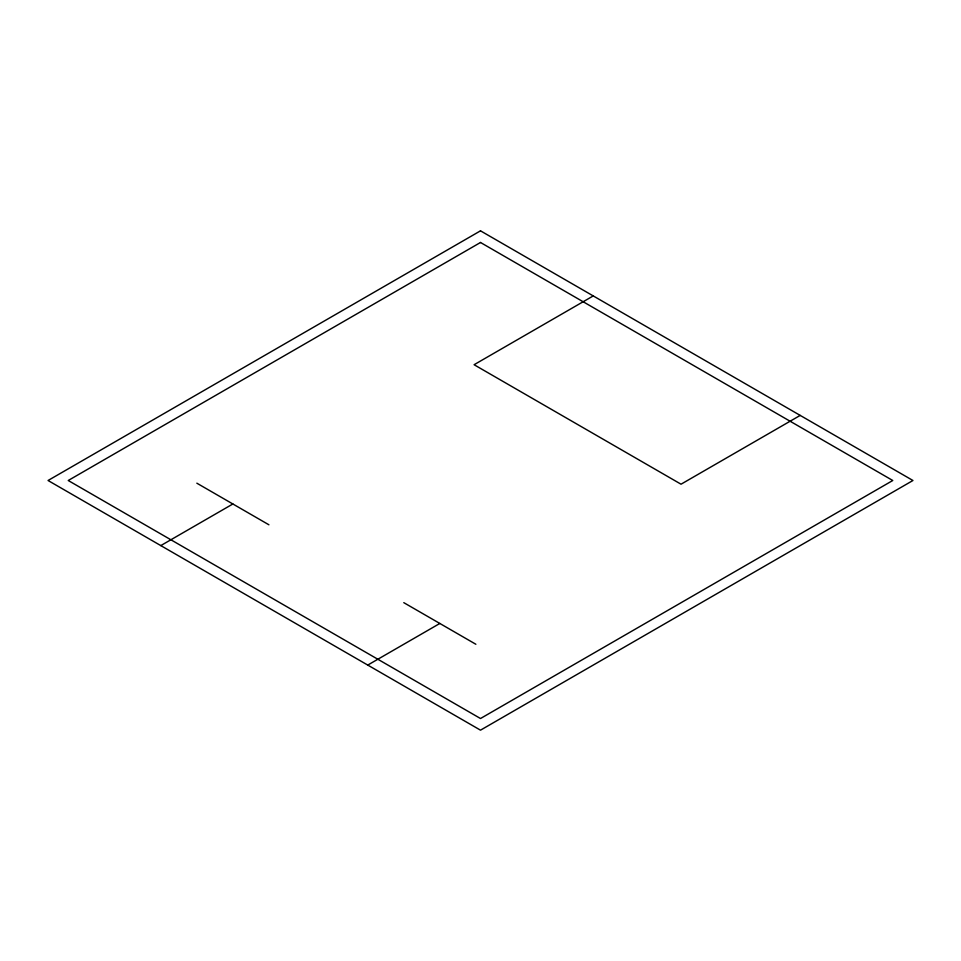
<?xml version="1.0" encoding="UTF-8"?>
<svg xmlns="http://www.w3.org/2000/svg" width="961" height="961" viewBox="0 0 961 961"><rect width="100%" height="100%" fill="white"/><g stroke="black" fill="none" stroke-linecap="round" stroke-linejoin="round"><path stroke-width="1.44" d="M160.799 545.596L232.874 503.984M593.249 295.916L474.085 364.724L681.037 484.2L800.201 415.404M367.751 665.084L439.826 623.461M196.837 483.179L268.912 524.79M403.788 602.655L475.863 644.266M480.5 230.832L48.05 480.5L480.5 730.168L912.95 480.5L480.5 230.832M480.5 242.484L68.231 480.5L480.5 718.516L892.769 480.5L480.5 242.484"/></g></svg>
